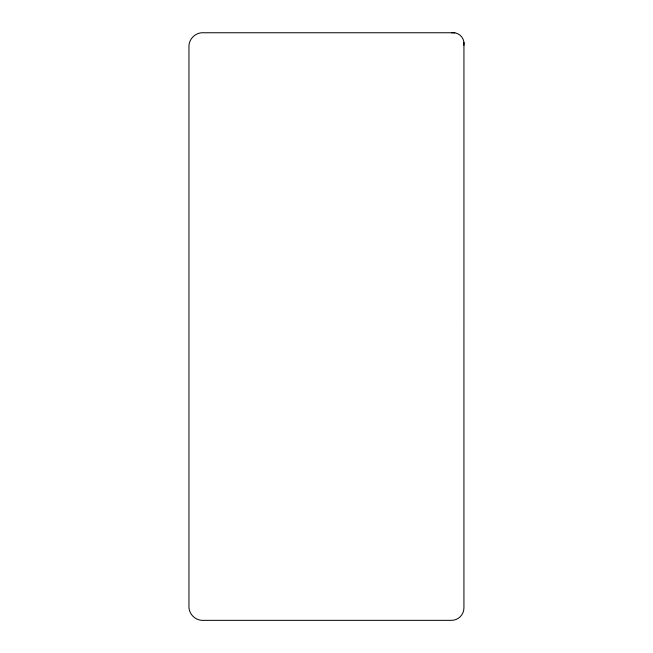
<?xml version="1.0" encoding="UTF-8"?>
<svg xmlns="http://www.w3.org/2000/svg" width="653" height="653" viewBox="0 0 653 653"><rect width="100%" height="100%" fill="white"/><g stroke="black" fill="none" stroke-linecap="round" stroke-linejoin="round"><path stroke-width="0.98" d="M463.94 45.261L463.891 41.857A11.052 11.052 0 0 0 454.839 32.805M451.435 32.756L454.839 32.805M454.357 32.756L201.451 32.756A14.064 14.064 0 0 0 188.954 45.261L188.954 607.845A14.064 14.064 0 0 0 201.451 620.35L451.435 620.35A12.497 12.497 0 0 0 463.932 607.845L463.94 42.339"/></g></svg>
